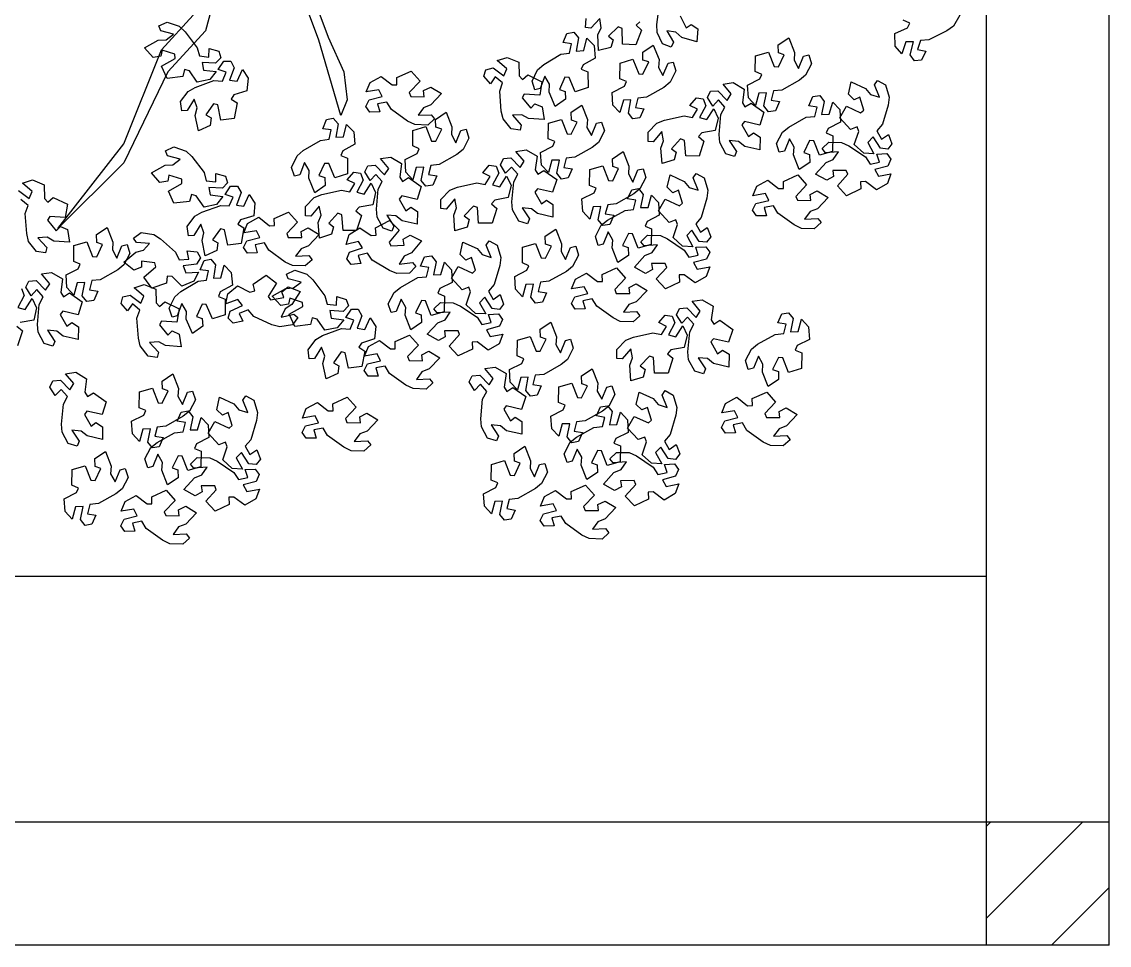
# Model space of a CAD drawing. Header units: centimetres. Extents: x -3096 to 17897, y -3131 to 15798.
# Drawn here: x -2180.8 to -1915.7, y 3634.6 to 3859.8 of the extents above; entities that cross this region are included whole.
import ezdxf

# ---------------------------------------------------------------- set-up
doc = ezdxf.new("R2010")
doc.units = ezdxf.units.CM
doc.layers.add('alberi', color=74, linetype='Continuous')

msp = doc.modelspace()

# ---------------------------------------------------------------- hatches: boundary and pattern name
at = {"transparency": 33554508}
h = msp.add_hatch(dxfattribs=at)
h.set_pattern_fill('ANSI31', color=256, scale=5)
h.set_pattern_definition([(45, (-5100.13, -478.695), (-11.22532, 11.22532), [])])
h.paths.add_polyline_path([(-2295.71, 4039.61), (-2325.71, 4039.61), (-2325.71, 4009.61), (-2295.71, 4009.61)])
h.paths.add_polyline_path([(-2295.71, 3664.61), (-2325.71, 3664.61), (-2325.71, 3634.61), (-2295.71, 3634.61)])
h.paths.add_polyline_path([(-1915.71, 3664.61), (-1945.71, 3664.61), (-1945.71, 3634.61), (-1915.71, 3634.61)])

# ---------------------------------------------------------------- linework, layer by layer
for p, q in [((-1945.71, 4039.61), (-1945.71, 3664.61)), ((-1915.71, 3634.61), (-1915.71, 4039.61)), ((-2295.71, 3724.61), (-1945.71, 3724.61)), ((-1915.71, 3664.61), (-1945.71, 3664.61)), ((-1945.71, 3664.61), (-1945.71, 3634.61))]:
    msp.add_line(p, q)
for points in [[(-1945.71, 3664.61), (-1945.71, 3664.61), (-2295.71, 3664.61), (-2295.71, 4039.61)], [(-1915.71, 3634.61), (-1915.71, 3634.61), (-2325.71, 3634.61), (-2325.71, 3634.61)]]:
    msp.add_lwpolyline(points)
at = {"layer": 'alberi', "color": 42}
for points in [[(-2130.6, 3877.5), (-2135.96, 3857.59), (-2145.16, 3847.64), (-2155.88, 3825.44), (-2171.97, 3809.37), (-2155.88, 3830.04), (-2146.69, 3853), (-2139.03, 3861.42), (-2135.96, 3870.61)], [(-2115.27, 3875.97), (-2108.38, 3862.19), (-2106.08, 3856.06), (-2102.25, 3847.64), (-2101.48, 3840.75), (-2103.02, 3836.93), (-2108.38, 3855.3), (-2110.68, 3861.42), (-2118.34, 3869.84), (-2120.64, 3875.2)]]:
    msp.add_lwpolyline(points, dxfattribs=at)
at = {"layer": 'alberi'}
for points in [[(-2020.32, 3861.28), (-2018.83, 3858.34), (-2017.6, 3859.17), (-2016.03, 3858.06), (-2016.22, 3854.95), (-2019.88, 3855.99), (-2021.32, 3857.26), (-2023.56, 3857.59), (-2021.94, 3854.81), (-2022.47, 3853.63), (-2024.59, 3854.4), (-2025.93, 3857.22), (-2025.99, 3859.18), (-2025.31, 3864.02)], [(-2030.16, 3859.83), (-2031, 3858.96), (-2029.74, 3857.76), (-2029.74, 3857.76), (-2031.1, 3854.19), (-2034.37, 3854.39), (-2034.47, 3858.2), (-2035.41, 3858.61), (-2037.77, 3856.32), (-2036.62, 3855.39), (-2037.21, 3853.56), (-2040.23, 3852.81), (-2040.33, 3856.62), (-2039.55, 3858.36), (-2039.9, 3860.61), (-2042.07, 3858.23), (-2043.35, 3858.38), (-2043.25, 3860.63)], [(-1952.15, 3861.43), (-1953.71, 3858.73), (-1955.29, 3857.58), (-1959.67, 3855.4), (-1961.75, 3855.28), (-1962.44, 3853.05), (-1960.43, 3852.62), (-1961.51, 3850.44), (-1963.19, 3850.26), (-1964.24, 3851.73), (-1964.24, 3851.73), (-1963.45, 3854.9), (-1965.3, 3854.94), (-1966.28, 3851.98), (-1967.9, 3853.9), (-1967.94, 3856.99), (-1964.89, 3858.35), (-1964.35, 3859.44), (-1965.91, 3860.2)], [(-2181.58, 3818.67), (-2178.94, 3816.73), (-2178.21, 3818.43), (-2180.57, 3820.46), (-2178.18, 3821.23), (-2175.31, 3820.09), (-2175.21, 3816.75), (-2174.41, 3815.84), (-2173.11, 3816.99), (-2173.11, 3816.99), (-2169.67, 3815.3), (-2170.17, 3812.06), (-2173.97, 3812.31), (-2174.47, 3811.42), (-2172.4, 3808.85), (-2171.37, 3809.92), (-2169.6, 3809.16), (-2169.14, 3806.08), (-2172.94, 3806.34), (-2174.6, 3807.27), (-2176.87, 3807.13), (-2174.7, 3804.74), (-2174.97, 3803.48), (-2177.2, 3803.8), (-2179.11, 3806.27), (-2179.57, 3808.17), (-2179.92, 3813.05), (-2179.24, 3815.02), (-2181.04, 3816.5)], [(-2180.84, 3794.74), (-2180.17, 3793.05), (-2180.17, 3793.05), (-2181.72, 3790.17), (-2179.93, 3789.68), (-2178.26, 3792.32), (-2177.16, 3790.05), (-2177.88, 3787.05), (-2181.17, 3786.48)], [(-2181.96, 3785.56), (-2180.64, 3784.43), (-2180.64, 3784.43), (-2181.83, 3780.79)]]:
    msp.add_lwpolyline(points, dxfattribs=at)
for points in [[(-2145.33, 3859.75), (-2142.38, 3858.73), (-2140.95, 3857.39), (-2137.99, 3853.5), (-2137.48, 3851.48), (-2135.16, 3851.22), (-2135.12, 3853.28), (-2132.77, 3852.62), (-2132.28, 3851.01), (-2133.53, 3849.7), (-2133.53, 3849.7), (-2136.79, 3849.88), (-2136.48, 3848.05), (-2133.39, 3847.65), (-2134.97, 3845.7), (-2138, 3845.08), (-2139.91, 3847.82), (-2141.08, 3848.15), (-2141.54, 3846.47), (-2141.54, 3846.47), (-2145.34, 3846.01), (-2146.69, 3848.99), (-2143.38, 3850.86), (-2143.45, 3851.88), (-2146.58, 3852.9), (-2146.86, 3851.44), (-2148.75, 3851.11), (-2150.83, 3853.43), (-2147.51, 3855.29), (-2145.6, 3855.43), (-2143.78, 3856.79), (-2146.9, 3857.59), (-2147.37, 3858.79)], [(-2056.41, 3845.32), (-2055.06, 3848.13), (-2053.57, 3849.4), (-2049.37, 3851.9), (-2047.3, 3852.18), (-2046.78, 3854.45), (-2048.82, 3854.73), (-2047.9, 3856.99), (-2046.24, 3857.29), (-2045.08, 3855.9), (-2045.08, 3855.9), (-2045.63, 3852.68), (-2043.78, 3852.78), (-2043.03, 3855.81), (-2041.27, 3854.01), (-2041, 3850.94), (-2043.94, 3849.35), (-2044.4, 3848.22), (-2042.79, 3847.58), (-2042.79, 3847.58), (-2042.76, 3843.75), (-2045.87, 3842.74), (-2047.36, 3846.25), (-2048.38, 3846.3), (-2049.74, 3843.3), (-2048.33, 3842.85), (-2048.21, 3840.93), (-2050.75, 3839.14), (-2052.23, 3842.65), (-2052.15, 3844.56), (-2053.29, 3846.52), (-2054.45, 3843.51), (-2055.69, 3843.18)], [(-1988.3, 3849.58), (-1989.72, 3846.8), (-1991.24, 3845.57), (-1995.5, 3843.17), (-1997.58, 3842.95), (-1998.15, 3840.69), (-1996.12, 3840.36), (-1997.1, 3838.13), (-1998.76, 3837.86), (-1999.89, 3839.28), (-1999.89, 3839.28), (-1999.26, 3842.49), (-2001.11, 3842.43), (-2001.93, 3839.42), (-2003.65, 3841.27), (-2003.85, 3844.34), (-2000.87, 3845.86), (-2000.38, 3846.97), (-2001.98, 3847.66), (-2001.98, 3847.66), (-2001.91, 3851.49), (-1998.77, 3852.42), (-1997.38, 3848.87), (-1996.35, 3848.8), (-1994.92, 3851.76), (-1996.32, 3852.24), (-1996.39, 3854.17), (-1993.8, 3855.9), (-1992.41, 3852.35), (-1992.55, 3850.45), (-1991.45, 3848.46), (-1990.22, 3851.44), (-1988.97, 3851.73)], [(-2021.33, 3847.83), (-2022.76, 3845.05), (-2024.28, 3843.82), (-2028.54, 3841.42), (-2030.62, 3841.2), (-2031.19, 3838.94), (-2029.16, 3838.61), (-2030.13, 3836.37), (-2031.8, 3836.11), (-2032.93, 3837.53), (-2032.93, 3837.53), (-2032.29, 3840.74), (-2034.14, 3840.68), (-2034.97, 3837.67), (-2036.69, 3839.51), (-2036.88, 3842.59), (-2033.9, 3844.11), (-2033.42, 3845.22), (-2035.01, 3845.91), (-2035.01, 3845.91), (-2034.95, 3849.74), (-2031.81, 3850.66), (-2030.41, 3847.12), (-2029.39, 3847.05), (-2027.95, 3850.01), (-2029.36, 3850.49), (-2029.42, 3852.41), (-2026.84, 3854.15), (-2025.45, 3850.6), (-2025.58, 3848.69), (-2024.49, 3846.71), (-2023.26, 3849.68), (-2022, 3849.98)], [(-2142.1, 3840.35), (-2140.24, 3842.85), (-2138.54, 3843.82), (-2133.94, 3845.49), (-2131.85, 3845.37), (-2130.92, 3847.51), (-2132.87, 3848.17), (-2131.54, 3850.21), (-2129.86, 3850.2), (-2128.98, 3848.61), (-2128.98, 3848.61), (-2130.13, 3845.55), (-2128.29, 3845.31), (-2126.98, 3848.14), (-2125.59, 3846.04), (-2125.9, 3842.97), (-2129.09, 3841.96), (-2129.75, 3840.94), (-2128.29, 3840.01), (-2128.29, 3840.01), (-2128.98, 3836.24), (-2132.23, 3835.84), (-2133.03, 3839.56), (-2134.02, 3839.8), (-2135.92, 3837.11), (-2134.62, 3836.41), (-2134.86, 3834.5), (-2137.7, 3833.21), (-2138.49, 3836.94), (-2138.05, 3838.8), (-2138.8, 3840.94), (-2140.5, 3838.2), (-2141.79, 3838.11)], [(-2061.53, 3833.67), (-2063.43, 3836.14), (-2063.9, 3838.05), (-2064.25, 3842.92), (-2063.57, 3844.9), (-2065.37, 3846.38), (-2066.53, 3844.68), (-2068.14, 3846.52), (-2067.67, 3848.13), (-2065.9, 3848.55), (-2065.9, 3848.55), (-2063.27, 3846.61), (-2062.54, 3848.31), (-2064.9, 3850.34), (-2062.5, 3851.11), (-2059.64, 3849.97), (-2059.54, 3846.63), (-2058.74, 3845.72), (-2057.43, 3846.87), (-2057.43, 3846.87), (-2054, 3845.18), (-2054.5, 3841.94), (-2058.3, 3842.19), (-2058.8, 3841.29), (-2056.73, 3838.73), (-2055.7, 3839.79), (-2053.93, 3839.04), (-2053.47, 3835.96), (-2057.26, 3836.21), (-2058.93, 3837.15), (-2061.2, 3837), (-2059.03, 3834.62), (-2059.3, 3833.36)], [(-2081.84, 3834.63), (-2084.96, 3834.74), (-2086.72, 3835.6), (-2090.69, 3838.45), (-2091.78, 3840.23), (-2094.07, 3839.8), (-2093.51, 3837.82), (-2095.94, 3837.76), (-2096.89, 3839.15), (-2096.08, 3840.77), (-2096.08, 3840.77), (-2092.9, 3841.56), (-2093.74, 3843.21), (-2096.81, 3842.69), (-2095.87, 3845.02), (-2093.16, 3846.5), (-2090.53, 3844.44), (-2089.32, 3844.47), (-2089.37, 3846.21), (-2089.37, 3846.21), (-2085.87, 3847.77), (-2083.7, 3845.32), (-2086.32, 3842.55), (-2085.96, 3841.6), (-2082.66, 3841.55), (-2082.82, 3843.03), (-2081.11, 3843.9), (-2078.45, 3842.29), (-2081.07, 3839.53), (-2082.85, 3838.84), (-2084.19, 3837.01), (-2080.97, 3837.16), (-2080.17, 3836.14)], [(-2009.18, 3827.6), (-2010.66, 3830.34), (-2010.82, 3832.3), (-2010.39, 3837.17), (-2009.4, 3839.01), (-2010.94, 3840.76), (-2012.36, 3839.27), (-2013.65, 3841.34), (-2012.93, 3842.86), (-2011.12, 3842.99), (-2011.12, 3842.99), (-2008.83, 3840.65), (-2007.83, 3842.21), (-2009.84, 3844.59), (-2007.35, 3844.97), (-2004.7, 3843.39), (-2005.14, 3840.07), (-2004.5, 3839.04), (-2003.03, 3839.97), (-2003.03, 3839.97), (-1999.91, 3837.75), (-2000.92, 3834.64), (-2004.63, 3835.49), (-2005.27, 3834.69), (-2003.63, 3831.82), (-2002.44, 3832.71), (-2000.82, 3831.68), (-2000.85, 3828.57), (-2004.56, 3829.43), (-2006.06, 3830.61), (-2008.32, 3830.84), (-2006.56, 3828.14), (-2007.03, 3826.94)], [(-1970.25, 3844.42), (-1969.35, 3841.44), (-1969.6, 3839.49), (-1971.01, 3834.81), (-1972.36, 3833.21), (-1971.21, 3831.19), (-1969.51, 3832.35), (-1968.67, 3830.07), (-1969.69, 3828.72), (-1971.49, 3828.97), (-1971.49, 3828.97), (-1973.25, 3831.72), (-1974.54, 3830.4), (-1973.06, 3827.65), (-1975.57, 3827.8), (-1977.85, 3829.88), (-1976.74, 3833.04), (-1977.16, 3834.18), (-1978.79, 3833.57), (-1978.79, 3833.57), (-1981.39, 3836.38), (-1979.77, 3839.22), (-1976.31, 3837.63), (-1975.52, 3838.29), (-1976.54, 3841.42), (-1977.88, 3840.79), (-1979.26, 3842.13), (-1978.6, 3845.17), (-1975.14, 3843.58), (-1973.91, 3842.11), (-1971.75, 3841.43), (-1972.92, 3844.43), (-1972.22, 3845.51)], [(-2028.13, 3832.88), (-2025.96, 3835.12), (-2024.14, 3835.85), (-2019.36, 3836.89), (-2017.31, 3836.49), (-2016.1, 3838.49), (-2017.94, 3839.4), (-2016.35, 3841.24), (-2014.69, 3841.01), (-2014.02, 3839.32), (-2014.02, 3839.32), (-2015.57, 3836.44), (-2013.79, 3835.95), (-2012.11, 3838.58), (-2011.01, 3836.32), (-2011.73, 3833.32), (-2015.02, 3832.75), (-2015.82, 3831.82), (-2014.49, 3830.7), (-2014.49, 3830.7), (-2015.68, 3827.06), (-2018.95, 3827.09), (-2019.25, 3830.89), (-2020.2, 3831.26), (-2022.45, 3828.85), (-2021.25, 3827.98), (-2021.75, 3826.12), (-2024.72, 3825.23), (-2025.01, 3829.02), (-2024.33, 3830.81), (-2024.79, 3833.03), (-2026.84, 3830.54), (-2028.12, 3830.63)], [(-1996.8, 3830.14), (-1995.36, 3832.91), (-1993.84, 3834.14), (-1989.57, 3836.52), (-1987.49, 3836.74), (-1986.91, 3839), (-1988.94, 3839.34), (-1987.96, 3841.56), (-1986.29, 3841.82), (-1985.17, 3840.4), (-1985.17, 3840.4), (-1985.81, 3837.19), (-1983.96, 3837.25), (-1983.12, 3840.25), (-1981.41, 3838.4), (-1981.23, 3835.32), (-1984.21, 3833.82), (-1984.7, 3832.71), (-1983.11, 3832.01), (-1983.11, 3832.01), (-1983.19, 3828.19), (-1986.33, 3827.27), (-1987.72, 3830.82), (-1988.74, 3830.89), (-1990.18, 3827.93), (-1988.78, 3827.45), (-1988.72, 3825.53), (-1991.31, 3823.8), (-1992.69, 3827.35), (-1992.55, 3829.26), (-1993.64, 3831.25), (-1994.88, 3828.28), (-1996.14, 3827.99)], [(-2038.77, 3833.19), (-2040.2, 3830.41), (-2041.72, 3829.18), (-2045.98, 3826.78), (-2048.06, 3826.56), (-2048.63, 3824.3), (-2046.6, 3823.97), (-2047.58, 3821.74), (-2049.24, 3821.47), (-2050.37, 3822.89), (-2050.37, 3822.89), (-2049.73, 3826.1), (-2051.58, 3826.04), (-2052.41, 3823.03), (-2054.13, 3824.87), (-2054.32, 3827.95), (-2051.35, 3829.47), (-2050.86, 3830.58), (-2052.45, 3831.27), (-2052.45, 3831.27), (-2052.39, 3835.1), (-2049.25, 3836.02), (-2047.85, 3832.48), (-2046.83, 3832.41), (-2045.39, 3835.37), (-2046.8, 3835.85), (-2046.87, 3837.77), (-2044.28, 3839.51), (-2042.89, 3835.96), (-2043.02, 3834.06), (-2041.93, 3832.07), (-2040.7, 3835.05), (-2039.44, 3835.34)], [(-2115.01, 3824.31), (-2113.65, 3827.12), (-2112.16, 3828.39), (-2107.96, 3830.89), (-2105.89, 3831.17), (-2105.37, 3833.44), (-2107.41, 3833.72), (-2106.49, 3835.98), (-2104.84, 3836.28), (-2103.67, 3834.89), (-2103.67, 3834.89), (-2104.23, 3831.67), (-2102.38, 3831.77), (-2101.63, 3834.8), (-2099.86, 3833), (-2099.59, 3829.93), (-2102.53, 3828.34), (-2102.99, 3827.21), (-2101.38, 3826.57), (-2101.38, 3826.57), (-2101.35, 3822.74), (-2104.47, 3821.73), (-2105.95, 3825.24), (-2106.97, 3825.29), (-2108.34, 3822.29), (-2106.92, 3821.84), (-2106.81, 3819.92), (-2109.35, 3818.13), (-2110.83, 3821.64), (-2110.74, 3823.55), (-2111.88, 3825.51), (-2113.04, 3822.5), (-2114.29, 3822.17)], [(-2071.81, 3831.44), (-2073.23, 3828.66), (-2074.76, 3827.43), (-2079.02, 3825.03), (-2081.09, 3824.8), (-2081.67, 3822.54), (-2079.64, 3822.21), (-2080.61, 3819.98), (-2082.27, 3819.72), (-2083.4, 3821.14), (-2083.4, 3821.14), (-2082.77, 3824.34), (-2084.62, 3824.29), (-2085.45, 3821.28), (-2087.16, 3823.12), (-2087.36, 3826.2), (-2084.38, 3827.71), (-2083.89, 3828.83), (-2085.49, 3829.52), (-2085.49, 3829.52), (-2085.42, 3833.34), (-2082.28, 3834.27), (-2080.89, 3830.73), (-2079.87, 3830.66), (-2078.43, 3833.62), (-2079.83, 3834.1), (-2079.9, 3836.02), (-2077.32, 3837.75), (-2075.93, 3834.21), (-2076.06, 3832.3), (-2074.96, 3830.31), (-2073.73, 3833.29), (-2072.48, 3833.59)], [(-1984.08, 3830.44), (-1980.96, 3830.4), (-1979.18, 3829.58), (-1975.14, 3826.84), (-1974.01, 3825.08), (-1971.73, 3825.57), (-1972.34, 3827.54), (-1969.91, 3827.66), (-1968.93, 3826.29), (-1969.7, 3824.64), (-1969.7, 3824.64), (-1972.85, 3823.78), (-1971.97, 3822.15), (-1968.91, 3822.75), (-1969.8, 3820.39), (-1972.47, 3818.85), (-1975.15, 3820.84), (-1976.36, 3820.78), (-1976.27, 3819.04), (-1976.27, 3819.04), (-1979.72, 3817.4), (-1981.95, 3819.79), (-1979.4, 3822.62), (-1979.8, 3823.57), (-1983.09, 3823.54), (-1982.89, 3822.06), (-1984.58, 3821.15), (-1987.28, 3822.69), (-1984.73, 3825.51), (-1982.97, 3826.24), (-1981.67, 3828.11), (-1984.89, 3827.89), (-1985.71, 3828.88)], [(-2143.68, 3829.29), (-2140.74, 3828.26), (-2139.3, 3826.92), (-2136.34, 3823.04), (-2135.83, 3821.01), (-2133.51, 3820.75), (-2133.47, 3822.81), (-2131.12, 3822.15), (-2130.63, 3820.54), (-2131.88, 3819.23), (-2131.88, 3819.23), (-2135.15, 3819.41), (-2134.83, 3817.59), (-2131.74, 3817.18), (-2133.33, 3815.23), (-2136.35, 3814.61), (-2138.26, 3817.35), (-2139.43, 3817.68), (-2139.89, 3816), (-2139.89, 3816), (-2143.69, 3815.54), (-2145.04, 3818.52), (-2141.73, 3820.39), (-2141.8, 3821.42), (-2144.93, 3822.43), (-2145.21, 3820.97), (-2147.11, 3820.64), (-2149.18, 3822.96), (-2145.86, 3824.83), (-2143.95, 3824.96), (-2142.14, 3826.32), (-2145.26, 3827.13), (-2145.72, 3828.33)], [(-2059.66, 3811.21), (-2061.14, 3813.95), (-2061.3, 3815.91), (-2060.86, 3820.78), (-2059.87, 3822.62), (-2061.41, 3824.37), (-2062.84, 3822.88), (-2064.12, 3824.95), (-2063.4, 3826.47), (-2061.59, 3826.6), (-2061.59, 3826.6), (-2059.31, 3824.26), (-2058.31, 3825.82), (-2060.32, 3828.2), (-2057.83, 3828.58), (-2055.18, 3827), (-2055.62, 3823.68), (-2054.97, 3822.65), (-2053.5, 3823.58), (-2053.5, 3823.58), (-2050.38, 3821.36), (-2051.39, 3818.24), (-2055.11, 3819.1), (-2055.74, 3818.29), (-2054.11, 3815.43), (-2052.92, 3816.32), (-2051.3, 3815.29), (-2051.33, 3812.18), (-2055.04, 3813.03), (-2056.54, 3814.22), (-2058.8, 3814.44), (-2057.04, 3811.75), (-2057.5, 3810.54)], [(-2028.68, 3821.84), (-2030.1, 3819.06), (-2031.62, 3817.83), (-2035.89, 3815.43), (-2037.96, 3815.21), (-2038.54, 3812.95), (-2036.5, 3812.62), (-2037.48, 3810.39), (-2039.14, 3810.12), (-2040.27, 3811.54), (-2040.27, 3811.54), (-2039.64, 3814.75), (-2041.49, 3814.69), (-2042.32, 3811.68), (-2044.03, 3813.53), (-2044.23, 3816.6), (-2041.25, 3818.12), (-2040.76, 3819.23), (-2042.36, 3819.92), (-2042.36, 3819.92), (-2042.29, 3823.75), (-2039.15, 3824.68), (-2037.76, 3821.13), (-2036.74, 3821.06), (-2035.3, 3824.03), (-2036.7, 3824.51), (-2036.77, 3826.43), (-2034.19, 3828.16), (-2032.79, 3824.62), (-2032.93, 3822.71), (-2031.83, 3820.72), (-2030.6, 3823.7), (-2029.35, 3823.99)], [(-2092.69, 3809.46), (-2094.18, 3812.2), (-2094.33, 3814.15), (-2093.9, 3819.02), (-2092.91, 3820.86), (-2094.45, 3822.61), (-2095.87, 3821.13), (-2097.16, 3823.19), (-2096.44, 3824.71), (-2094.63, 3824.84), (-2094.63, 3824.84), (-2092.34, 3822.51), (-2091.34, 3824.07), (-2093.36, 3826.45), (-2090.86, 3826.82), (-2088.22, 3825.24), (-2088.65, 3821.93), (-2088.01, 3820.9), (-2086.54, 3821.82), (-2086.54, 3821.82), (-2083.42, 3819.61), (-2084.43, 3816.49), (-2088.14, 3817.34), (-2088.78, 3816.54), (-2087.15, 3813.68), (-2085.96, 3814.57), (-2084.33, 3813.54), (-2084.37, 3810.43), (-2088.08, 3811.28), (-2089.57, 3812.47), (-2091.83, 3812.69), (-2090.07, 3809.99), (-2090.54, 3808.79)], [(-2111.64, 3814.74), (-2109.47, 3816.97), (-2107.65, 3817.71), (-2102.87, 3818.74), (-2100.82, 3818.35), (-2099.61, 3820.34), (-2101.45, 3821.25), (-2099.87, 3823.1), (-2098.2, 3822.87), (-2097.54, 3821.18), (-2097.54, 3821.18), (-2099.08, 3818.3), (-2097.3, 3817.81), (-2095.62, 3820.44), (-2094.52, 3818.17), (-2095.24, 3815.17), (-2098.53, 3814.6), (-2099.33, 3813.68), (-2098, 3812.55), (-2098, 3812.55), (-2099.19, 3808.91), (-2102.47, 3808.95), (-2102.76, 3812.75), (-2103.71, 3813.12), (-2105.96, 3810.71), (-2104.76, 3809.83), (-2105.26, 3807.98), (-2108.24, 3807.08), (-2108.53, 3810.88), (-2107.84, 3812.66), (-2108.3, 3814.88), (-2110.35, 3812.4), (-2111.64, 3812.49)], [(-2078.61, 3816.49), (-2076.43, 3818.73), (-2074.61, 3819.46), (-2069.84, 3820.5), (-2067.79, 3820.1), (-2066.57, 3822.09), (-2068.42, 3823.01), (-2066.83, 3824.85), (-2065.16, 3824.62), (-2064.5, 3822.93), (-2064.5, 3822.93), (-2066.05, 3820.05), (-2064.26, 3819.56), (-2062.59, 3822.19), (-2061.49, 3819.93), (-2062.21, 3816.93), (-2065.5, 3816.35), (-2066.29, 3815.43), (-2064.97, 3814.31), (-2064.97, 3814.31), (-2066.16, 3810.67), (-2069.43, 3810.7), (-2069.72, 3814.5), (-2070.68, 3814.87), (-2072.92, 3812.46), (-2071.72, 3811.59), (-2072.22, 3809.73), (-2075.2, 3808.83), (-2075.49, 3812.63), (-2074.8, 3814.41), (-2075.26, 3816.64), (-2077.32, 3814.15), (-2078.6, 3814.24)], [(-2014.41, 3821.73), (-2013.52, 3818.74), (-2013.76, 3816.8), (-2015.18, 3812.12), (-2016.52, 3810.52), (-2015.37, 3808.49), (-2013.68, 3809.66), (-2012.84, 3807.37), (-2013.85, 3806.03), (-2015.65, 3806.27), (-2015.65, 3806.27), (-2017.42, 3809.03), (-2018.71, 3807.7), (-2017.23, 3804.96), (-2019.74, 3805.1), (-2022.01, 3807.19), (-2020.91, 3810.34), (-2021.33, 3811.48), (-2022.96, 3810.87), (-2022.96, 3810.87), (-2025.56, 3813.68), (-2023.94, 3816.53), (-2020.48, 3814.93), (-2019.69, 3815.59), (-2020.7, 3818.72), (-2022.05, 3818.1), (-2023.43, 3819.44), (-2022.76, 3822.48), (-2019.31, 3820.88), (-2018.08, 3819.41), (-2015.91, 3818.74), (-2017.09, 3821.74), (-2016.39, 3822.82)], [(-1987.61, 3809.32), (-1990.72, 3809.43), (-1992.49, 3810.29), (-1996.46, 3813.14), (-1997.55, 3814.92), (-1999.83, 3814.49), (-1999.27, 3812.51), (-2001.71, 3812.45), (-2002.65, 3813.84), (-2001.85, 3815.47), (-2001.85, 3815.47), (-1998.67, 3816.25), (-1999.51, 3817.9), (-2002.58, 3817.38), (-2001.64, 3819.71), (-1998.93, 3821.19), (-1996.3, 3819.13), (-1995.08, 3819.16), (-1995.14, 3820.9), (-1995.14, 3820.9), (-1991.64, 3822.46), (-1989.47, 3820.01), (-1992.09, 3817.24), (-1991.72, 3816.29), (-1988.43, 3816.24), (-1988.59, 3817.72), (-1986.88, 3818.59), (-1984.21, 3816.98), (-1986.83, 3814.22), (-1988.62, 3813.54), (-1989.96, 3811.7), (-1986.74, 3811.85), (-1985.94, 3810.84)], [(-2140.45, 3809.88), (-2138.59, 3812.39), (-2136.89, 3813.36), (-2132.29, 3815.02), (-2130.21, 3814.91), (-2129.27, 3817.04), (-2131.22, 3817.7), (-2129.89, 3819.74), (-2128.21, 3819.73), (-2127.33, 3818.15), (-2127.33, 3818.15), (-2128.48, 3815.08), (-2126.64, 3814.84), (-2125.33, 3817.67), (-2123.94, 3815.57), (-2124.25, 3812.5), (-2127.44, 3811.5), (-2128.1, 3810.48), (-2126.64, 3809.54), (-2126.64, 3809.54), (-2127.33, 3805.77), (-2130.58, 3805.37), (-2131.38, 3809.09), (-2132.37, 3809.33), (-2134.27, 3806.64), (-2132.97, 3805.94), (-2133.22, 3804.03), (-2136.05, 3802.75), (-2136.84, 3806.47), (-2136.4, 3808.33), (-2137.15, 3810.47), (-2138.85, 3807.73), (-2140.14, 3807.65)], [(-2040.96, 3807.45), (-2039.53, 3810.22), (-2038, 3811.45), (-2033.74, 3813.83), (-2031.66, 3814.05), (-2031.08, 3816.3), (-2033.11, 3816.64), (-2032.12, 3818.87), (-2030.46, 3819.13), (-2029.33, 3817.7), (-2029.33, 3817.7), (-2029.98, 3814.5), (-2028.13, 3814.55), (-2027.29, 3817.56), (-2025.58, 3815.71), (-2025.4, 3812.63), (-2028.38, 3811.12), (-2028.87, 3810.01), (-2027.28, 3809.32), (-2027.28, 3809.32), (-2027.36, 3805.49), (-2030.5, 3804.57), (-2031.88, 3808.12), (-2032.91, 3808.2), (-2034.35, 3805.24), (-2032.95, 3804.75), (-2032.89, 3802.83), (-2035.48, 3801.11), (-2036.86, 3804.66), (-2036.72, 3806.56), (-2037.81, 3808.56), (-2039.05, 3805.58), (-2040.3, 3805.29)], [(-2111.7, 3800.26), (-2114.82, 3800.38), (-2116.58, 3801.23), (-2120.55, 3804.08), (-2121.64, 3805.87), (-2123.92, 3805.43), (-2123.37, 3803.45), (-2125.8, 3803.39), (-2126.74, 3804.78), (-2125.94, 3806.41), (-2125.94, 3806.41), (-2122.76, 3807.19), (-2123.6, 3808.84), (-2126.67, 3808.32), (-2125.73, 3810.66), (-2123.02, 3812.13), (-2120.39, 3810.08), (-2119.17, 3810.11), (-2119.23, 3811.84), (-2119.23, 3811.84), (-2115.73, 3813.4), (-2113.56, 3810.95), (-2116.18, 3808.19), (-2115.81, 3807.23), (-2112.52, 3807.18), (-2112.68, 3808.66), (-2110.97, 3809.53), (-2108.3, 3807.92), (-2110.93, 3805.16), (-2112.71, 3804.48), (-2114.05, 3802.64), (-2110.83, 3802.79), (-2110.03, 3801.78)], [(-2154.45, 3803.31), (-2155.87, 3800.53), (-2157.39, 3799.3), (-2161.65, 3796.9), (-2163.73, 3796.68), (-2164.3, 3794.42), (-2162.27, 3794.09), (-2163.25, 3791.86), (-2164.91, 3791.59), (-2166.04, 3793.01), (-2166.04, 3793.01), (-2165.41, 3796.22), (-2167.26, 3796.16), (-2168.08, 3793.15), (-2169.8, 3795), (-2170, 3798.07), (-2167.02, 3799.59), (-2166.53, 3800.7), (-2168.13, 3801.39), (-2168.13, 3801.39), (-2168.06, 3805.22), (-2164.92, 3806.15), (-2163.52, 3802.6), (-2162.5, 3802.53), (-2161.07, 3805.5), (-2162.47, 3805.98), (-2162.54, 3807.9), (-2159.95, 3809.63), (-2158.56, 3806.09), (-2158.7, 3804.18), (-2157.6, 3802.19), (-2156.37, 3805.17), (-2155.12, 3805.46)], [(-2086.25, 3798.49), (-2089.37, 3798.39), (-2091.18, 3799.13), (-2095.34, 3801.7), (-2096.54, 3803.41), (-2098.8, 3802.82), (-2098.11, 3800.88), (-2100.53, 3800.66), (-2101.57, 3801.99), (-2100.87, 3803.66), (-2100.87, 3803.66), (-2097.76, 3804.66), (-2098.7, 3806.25), (-2101.73, 3805.52), (-2100.95, 3807.91), (-2098.35, 3809.57), (-2095.58, 3807.7), (-2094.37, 3807.81), (-2094.54, 3809.54), (-2094.54, 3809.54), (-2091.16, 3811.33), (-2088.83, 3809.03), (-2091.26, 3806.1), (-2090.83, 3805.17), (-2087.54, 3805.34), (-2087.8, 3806.8), (-2086.15, 3807.79), (-2083.38, 3806.37), (-2085.81, 3803.43), (-2087.54, 3802.63), (-2088.76, 3800.71), (-2085.55, 3801.07), (-2084.69, 3800.12)], [(-2045.08, 3802.93), (-2046.51, 3800.15), (-2048.03, 3798.92), (-2052.29, 3796.52), (-2054.37, 3796.3), (-2054.94, 3794.04), (-2052.91, 3793.71), (-2053.89, 3791.47), (-2055.55, 3791.21), (-2056.68, 3792.63), (-2056.68, 3792.63), (-2056.04, 3795.84), (-2057.89, 3795.78), (-2058.72, 3792.77), (-2060.44, 3794.61), (-2060.63, 3797.69), (-2057.65, 3799.21), (-2057.17, 3800.32), (-2058.76, 3801.01), (-2058.76, 3801.01), (-2058.7, 3804.84), (-2055.56, 3805.76), (-2054.16, 3802.22), (-2053.14, 3802.15), (-2051.7, 3805.11), (-2053.11, 3805.59), (-2053.18, 3807.51), (-2050.59, 3809.25), (-2049.2, 3805.7), (-2049.33, 3803.79), (-2048.24, 3801.81), (-2047.01, 3804.78), (-2045.75, 3805.08)], [(-2151.69, 3808.4), (-2148.6, 3807.94), (-2146.94, 3806.9), (-2143.3, 3803.63), (-2142.42, 3801.74), (-2140.1, 3801.92), (-2140.44, 3803.95), (-2138.01, 3803.75), (-2137.22, 3802.26), (-2138.21, 3800.73), (-2138.21, 3800.73), (-2141.45, 3800.3), (-2140.79, 3798.57), (-2137.68, 3798.75), (-2138.87, 3796.53), (-2141.73, 3795.36), (-2144.12, 3797.69), (-2145.33, 3797.79), (-2145.47, 3796.06), (-2145.47, 3796.06), (-2149.11, 3794.89), (-2151, 3797.57), (-2148.1, 3800.03), (-2148.36, 3801.02), (-2151.63, 3801.42), (-2151.63, 3799.94), (-2153.43, 3799.26), (-2155.9, 3801.15), (-2152.99, 3803.61), (-2151.14, 3804.09), (-2149.61, 3805.77), (-2152.83, 3805.98), (-2153.51, 3807.07)], [(-2028.25, 3807.74), (-2025.13, 3807.7), (-2023.35, 3806.89), (-2019.3, 3804.14), (-2018.18, 3802.38), (-2015.9, 3802.88), (-2016.51, 3804.84), (-2014.07, 3804.96), (-2013.1, 3803.59), (-2013.86, 3801.95), (-2013.86, 3801.95), (-2017.02, 3801.09), (-2016.14, 3799.46), (-2013.08, 3800.05), (-2013.97, 3797.7), (-2016.63, 3796.15), (-2019.32, 3798.14), (-2020.53, 3798.08), (-2020.44, 3796.35), (-2020.44, 3796.35), (-2023.89, 3794.7), (-2026.12, 3797.1), (-2023.57, 3799.93), (-2023.96, 3800.87), (-2027.26, 3800.84), (-2027.06, 3799.37), (-2028.75, 3798.45), (-2031.45, 3799.99), (-2028.9, 3802.82), (-2027.13, 3803.55), (-2025.84, 3805.42), (-2029.05, 3805.19), (-2029.88, 3806.18)], [(-2064.89, 3805.34), (-2064, 3802.35), (-2064.24, 3800.4), (-2065.66, 3795.73), (-2067, 3794.13), (-2065.85, 3792.1), (-2064.16, 3793.27), (-2063.32, 3790.98), (-2064.33, 3789.64), (-2066.13, 3789.88), (-2066.13, 3789.88), (-2067.89, 3792.63), (-2069.19, 3791.31), (-2067.7, 3788.57), (-2070.22, 3788.71), (-2072.49, 3790.8), (-2071.39, 3793.95), (-2071.81, 3795.09), (-2073.43, 3794.48), (-2073.43, 3794.48), (-2076.04, 3797.29), (-2074.41, 3800.13), (-2070.95, 3798.54), (-2070.17, 3799.2), (-2071.18, 3802.33), (-2072.53, 3801.71), (-2073.91, 3803.05), (-2073.24, 3806.09), (-2069.78, 3804.49), (-2068.56, 3803.02), (-2066.39, 3802.35), (-2067.57, 3805.35), (-2066.86, 3806.43)], [(-2144.87, 3789.94), (-2143.51, 3792.75), (-2142.02, 3794.02), (-2137.82, 3796.52), (-2135.75, 3796.8), (-2135.23, 3799.07), (-2137.27, 3799.35), (-2136.35, 3801.61), (-2134.7, 3801.92), (-2133.53, 3800.52), (-2133.53, 3800.52), (-2134.08, 3797.3), (-2132.24, 3797.41), (-2131.48, 3800.43), (-2129.72, 3798.63), (-2129.45, 3795.56), (-2132.39, 3793.97), (-2132.85, 3792.85), (-2131.24, 3792.2), (-2131.24, 3792.2), (-2131.21, 3788.37), (-2134.32, 3787.36), (-2135.81, 3790.87), (-2136.83, 3790.92), (-2138.19, 3787.92), (-2136.78, 3787.48), (-2136.66, 3785.56), (-2139.2, 3783.76), (-2140.68, 3787.27), (-2140.6, 3789.18), (-2141.74, 3791.14), (-2142.9, 3788.13), (-2144.14, 3787.81)], [(-2091.44, 3791.05), (-2090.01, 3793.83), (-2088.48, 3795.05), (-2084.21, 3797.44), (-2082.13, 3797.65), (-2081.55, 3799.91), (-2083.58, 3800.25), (-2082.6, 3802.48), (-2080.94, 3802.74), (-2079.81, 3801.31), (-2079.81, 3801.31), (-2080.46, 3798.11), (-2078.61, 3798.16), (-2077.77, 3801.16), (-2076.06, 3799.31), (-2075.87, 3796.24), (-2078.86, 3794.73), (-2079.35, 3793.62), (-2077.76, 3792.93), (-2077.76, 3792.93), (-2077.83, 3789.1), (-2080.98, 3788.18), (-2082.36, 3791.73), (-2083.38, 3791.81), (-2084.83, 3788.85), (-2083.43, 3788.36), (-2083.37, 3786.44), (-2085.96, 3784.72), (-2087.34, 3788.26), (-2087.2, 3790.17), (-2088.28, 3792.16), (-2089.52, 3789.19), (-2090.78, 3788.9)], [(-2175.33, 3781.33), (-2176.81, 3784.08), (-2176.97, 3786.03), (-2176.54, 3790.9), (-2175.55, 3792.74), (-2177.09, 3794.49), (-2178.51, 3793), (-2179.8, 3795.07), (-2179.08, 3796.59), (-2177.27, 3796.72), (-2177.27, 3796.72), (-2174.98, 3794.38), (-2173.98, 3795.94), (-2175.99, 3798.32), (-2173.5, 3798.7), (-2170.85, 3797.12), (-2171.29, 3793.8), (-2170.65, 3792.77), (-2169.18, 3793.7), (-2169.18, 3793.7), (-2166.06, 3791.48), (-2167.07, 3788.37), (-2170.78, 3789.22), (-2171.41, 3788.42), (-2169.78, 3785.56), (-2168.59, 3786.44), (-2166.97, 3785.41), (-2167, 3782.3), (-2170.71, 3783.16), (-2172.21, 3784.35), (-2174.47, 3784.57), (-2172.71, 3781.87), (-2173.18, 3780.67)], [(-2114.24, 3799.26), (-2111.29, 3798.23), (-2109.86, 3796.9), (-2106.9, 3793.01), (-2106.38, 3790.98), (-2104.07, 3790.73), (-2104.02, 3792.78), (-2101.68, 3792.12), (-2101.18, 3790.52), (-2102.43, 3789.2), (-2102.43, 3789.2), (-2105.7, 3789.38), (-2105.38, 3787.56), (-2102.29, 3787.16), (-2103.88, 3785.2), (-2106.9, 3784.58), (-2108.81, 3787.32), (-2109.98, 3787.65), (-2110.44, 3785.98), (-2110.44, 3785.98), (-2114.24, 3785.51), (-2115.6, 3788.49), (-2112.28, 3790.37), (-2112.35, 3791.39), (-2115.48, 3792.4), (-2115.77, 3790.94), (-2117.66, 3790.61), (-2119.73, 3792.93), (-2116.42, 3794.8), (-2114.51, 3794.93), (-2112.69, 3796.29), (-2115.81, 3797.1), (-2116.27, 3798.3)], [(-2031.78, 3786.62), (-2034.89, 3786.74), (-2036.65, 3787.6), (-2040.63, 3790.44), (-2041.71, 3792.23), (-2044, 3791.79), (-2043.44, 3789.81), (-2045.88, 3789.75), (-2046.82, 3791.14), (-2046.01, 3792.77), (-2046.01, 3792.77), (-2042.84, 3793.55), (-2043.67, 3795.2), (-2046.75, 3794.68), (-2045.81, 3797.02), (-2043.1, 3798.5), (-2040.47, 3796.44), (-2039.25, 3796.47), (-2039.3, 3798.2), (-2039.3, 3798.2), (-2035.81, 3799.77), (-2033.64, 3797.31), (-2036.26, 3794.55), (-2035.89, 3793.59), (-2032.6, 3793.55), (-2032.75, 3795.02), (-2031.04, 3795.9), (-2028.38, 3794.29), (-2031, 3791.53), (-2032.79, 3790.84), (-2034.12, 3789.01), (-2030.91, 3789.15), (-2030.11, 3788.14)], [(-2114.82, 3785.89), (-2117.9, 3785.42), (-2119.8, 3785.93), (-2124.23, 3787.98), (-2125.63, 3789.53), (-2127.8, 3788.67), (-2126.88, 3786.83), (-2129.26, 3786.32), (-2130.45, 3787.51), (-2129.96, 3789.25), (-2129.96, 3789.25), (-2126.99, 3790.62), (-2128.12, 3792.09), (-2131.04, 3790.99), (-2130.55, 3793.47), (-2128.17, 3795.43), (-2125.2, 3793.9), (-2124.01, 3794.16), (-2124.39, 3795.85), (-2124.39, 3795.85), (-2121.25, 3798.04), (-2118.66, 3796.04), (-2120.71, 3792.83), (-2120.17, 3791.97), (-2116.93, 3792.54), (-2117.36, 3793.96), (-2115.84, 3795.14), (-2112.93, 3794.06), (-2114.98, 3790.85), (-2116.61, 3789.84), (-2117.58, 3787.79), (-2114.44, 3788.54), (-2113.47, 3787.69)], [(-2149.98, 3778.3), (-2151.89, 3780.77), (-2152.35, 3782.67), (-2152.7, 3787.55), (-2152.02, 3789.52), (-2153.82, 3791), (-2154.99, 3789.31), (-2156.59, 3791.14), (-2156.12, 3792.76), (-2154.35, 3793.17), (-2154.35, 3793.17), (-2151.72, 3791.23), (-2150.99, 3792.93), (-2153.35, 3794.96), (-2150.95, 3795.73), (-2148.09, 3794.59), (-2147.99, 3791.25), (-2147.19, 3790.34), (-2145.89, 3791.49), (-2145.89, 3791.49), (-2142.45, 3789.8), (-2142.95, 3786.56), (-2146.75, 3786.81), (-2147.25, 3785.92), (-2145.18, 3783.35), (-2144.15, 3784.42), (-2142.38, 3783.66), (-2141.92, 3780.58), (-2145.72, 3780.84), (-2147.38, 3781.77), (-2149.65, 3781.63), (-2147.48, 3779.24), (-2147.75, 3777.98)], [(-2078.73, 3791.35), (-2075.61, 3791.31), (-2073.82, 3790.5), (-2069.78, 3787.75), (-2068.65, 3785.99), (-2066.37, 3786.48), (-2066.98, 3788.45), (-2064.55, 3788.57), (-2063.57, 3787.2), (-2064.34, 3785.56), (-2064.34, 3785.56), (-2067.49, 3784.69), (-2066.62, 3783.06), (-2063.56, 3783.66), (-2064.44, 3781.3), (-2067.11, 3779.76), (-2069.79, 3781.75), (-2071.01, 3781.69), (-2070.91, 3779.96), (-2070.91, 3779.96), (-2074.37, 3778.31), (-2076.6, 3780.71), (-2074.05, 3783.54), (-2074.44, 3784.48), (-2077.73, 3784.45), (-2077.54, 3782.98), (-2079.23, 3782.06), (-2081.93, 3783.6), (-2079.38, 3786.43), (-2077.61, 3787.16), (-2076.32, 3789.02), (-2079.53, 3788.8), (-2080.35, 3789.79)], [(-2016.75, 3774.64), (-2018.24, 3777.39), (-2018.39, 3779.34), (-2017.96, 3784.21), (-2016.97, 3786.05), (-2018.51, 3787.8), (-2019.93, 3786.31), (-2021.22, 3788.38), (-2020.5, 3789.9), (-2018.69, 3790.03), (-2018.69, 3790.03), (-2016.4, 3787.69), (-2015.4, 3789.25), (-2017.41, 3791.64), (-2014.92, 3792.01), (-2012.27, 3790.43), (-2012.71, 3787.12), (-2012.07, 3786.08), (-2010.6, 3787.01), (-2010.6, 3787.01), (-2007.48, 3784.79), (-2008.49, 3781.68), (-2012.2, 3782.53), (-2012.84, 3781.73), (-2011.21, 3778.87), (-2010.02, 3779.75), (-2008.39, 3778.72), (-2008.43, 3775.61), (-2012.14, 3776.47), (-2013.63, 3777.66), (-2015.89, 3777.88), (-2014.13, 3775.18), (-2014.6, 3773.98)], [(-2111, 3779.85), (-2109.14, 3782.36), (-2107.44, 3783.33), (-2102.85, 3784.99), (-2100.76, 3784.88), (-2099.82, 3787.01), (-2101.77, 3787.67), (-2100.45, 3789.71), (-2098.76, 3789.7), (-2097.88, 3788.12), (-2097.88, 3788.12), (-2099.03, 3785.06), (-2097.19, 3784.81), (-2095.89, 3787.64), (-2094.49, 3785.54), (-2094.81, 3782.48), (-2097.99, 3781.47), (-2098.65, 3780.45), (-2097.19, 3779.51), (-2097.19, 3779.51), (-2097.88, 3775.74), (-2101.13, 3775.34), (-2101.93, 3779.07), (-2102.93, 3779.3), (-2104.83, 3776.61), (-2103.52, 3775.91), (-2103.77, 3774), (-2106.6, 3772.72), (-2107.4, 3776.44), (-2106.95, 3778.3), (-2107.71, 3780.44), (-2109.41, 3777.71), (-2110.69, 3777.62)], [(-2035.7, 3779.93), (-2033.53, 3782.16), (-2031.71, 3782.89), (-2026.93, 3783.93), (-2024.88, 3783.54), (-2023.67, 3785.53), (-2025.51, 3786.44), (-2023.93, 3788.29), (-2022.26, 3788.05), (-2021.59, 3786.36), (-2021.59, 3786.36), (-2023.14, 3783.48), (-2021.36, 3783), (-2019.68, 3785.63), (-2018.58, 3783.36), (-2019.3, 3780.36), (-2022.59, 3779.79), (-2023.39, 3778.87), (-2022.06, 3777.74), (-2022.06, 3777.74), (-2023.25, 3774.1), (-2026.53, 3774.14), (-2026.82, 3777.94), (-2027.77, 3778.3), (-2030.02, 3775.89), (-2028.82, 3775.02), (-2029.32, 3773.16), (-2032.3, 3772.27), (-2032.59, 3776.06), (-2031.9, 3777.85), (-2032.36, 3780.07), (-2034.41, 3777.59), (-2035.7, 3777.67)], [(-2004.37, 3777.19), (-2002.94, 3779.96), (-2001.41, 3781.18), (-1997.14, 3783.57), (-1995.06, 3783.78), (-1994.48, 3786.04), (-1996.51, 3786.38), (-1995.53, 3788.61), (-1993.86, 3788.87), (-1992.74, 3787.44), (-1992.74, 3787.44), (-1993.38, 3784.24), (-1991.53, 3784.29), (-1990.7, 3787.29), (-1988.98, 3785.45), (-1988.8, 3782.37), (-1991.78, 3780.86), (-1992.28, 3779.75), (-1990.68, 3779.06), (-1990.68, 3779.06), (-1990.76, 3775.23), (-1993.9, 3774.31), (-1995.29, 3777.86), (-1996.31, 3777.94), (-1997.76, 3774.98), (-1996.35, 3774.49), (-1996.29, 3772.57), (-1998.88, 3770.85), (-2000.26, 3774.4), (-2000.12, 3776.3), (-2001.21, 3778.29), (-2002.45, 3775.32), (-2003.71, 3775.03)], [(-2046.35, 3780.23), (-2047.77, 3777.46), (-2049.29, 3776.22), (-2053.55, 3773.83), (-2055.63, 3773.6), (-2056.2, 3771.34), (-2054.17, 3771.01), (-2055.15, 3768.78), (-2056.81, 3768.51), (-2057.94, 3769.93), (-2057.94, 3769.93), (-2057.31, 3773.14), (-2059.16, 3773.08), (-2059.98, 3770.07), (-2061.7, 3771.92), (-2061.9, 3775), (-2058.92, 3776.51), (-2058.43, 3777.62), (-2060.03, 3778.31), (-2060.03, 3778.31), (-2059.96, 3782.14), (-2056.82, 3783.07), (-2055.42, 3779.52), (-2054.4, 3779.45), (-2052.97, 3782.42), (-2054.37, 3782.9), (-2054.44, 3784.82), (-2051.85, 3786.55), (-2050.46, 3783.01), (-2050.59, 3781.1), (-2049.5, 3779.11), (-2048.27, 3782.09), (-2047.01, 3782.38)], [(-2082.25, 3770.23), (-2085.37, 3770.35), (-2087.13, 3771.2), (-2091.11, 3774.05), (-2092.19, 3775.84), (-2094.48, 3775.4), (-2093.92, 3773.42), (-2096.35, 3773.36), (-2097.3, 3774.75), (-2096.49, 3776.38), (-2096.49, 3776.38), (-2093.31, 3777.16), (-2094.15, 3778.81), (-2097.23, 3778.29), (-2096.28, 3780.63), (-2093.58, 3782.11), (-2090.94, 3780.05), (-2089.73, 3780.08), (-2089.78, 3781.81), (-2089.78, 3781.81), (-2086.28, 3783.38), (-2084.11, 3780.92), (-2086.73, 3778.16), (-2086.37, 3777.2), (-2083.07, 3777.15), (-2083.23, 3778.63), (-2081.52, 3779.5), (-2078.86, 3777.9), (-2081.48, 3775.14), (-2083.26, 3774.45), (-2084.6, 3772.61), (-2081.38, 3772.76), (-2080.58, 3771.75)], [(-2067.23, 3758.25), (-2068.71, 3761), (-2068.87, 3762.95), (-2068.44, 3767.82), (-2067.45, 3769.66), (-2068.99, 3771.41), (-2070.41, 3769.92), (-2071.7, 3771.99), (-2070.97, 3773.51), (-2069.16, 3773.64), (-2069.16, 3773.64), (-2066.88, 3771.3), (-2065.88, 3772.86), (-2067.89, 3775.24), (-2065.4, 3775.62), (-2062.75, 3774.04), (-2063.19, 3770.73), (-2062.54, 3769.69), (-2061.08, 3770.62), (-2061.08, 3770.62), (-2057.95, 3768.4), (-2058.96, 3765.29), (-2062.68, 3766.14), (-2063.31, 3765.34), (-2061.68, 3762.48), (-2060.49, 3763.36), (-2058.87, 3762.33), (-2058.9, 3759.22), (-2062.61, 3760.08), (-2064.11, 3761.27), (-2066.37, 3761.49), (-2064.61, 3758.79), (-2065.07, 3757.59)], [(-2036.25, 3768.88), (-2037.67, 3766.11), (-2039.2, 3764.87), (-2043.46, 3762.48), (-2045.53, 3762.25), (-2046.11, 3759.99), (-2044.08, 3759.66), (-2045.05, 3757.43), (-2046.71, 3757.16), (-2047.84, 3758.58), (-2047.84, 3758.58), (-2047.21, 3761.79), (-2049.06, 3761.73), (-2049.89, 3758.73), (-2051.61, 3760.57), (-2051.8, 3763.65), (-2048.82, 3765.16), (-2048.33, 3766.28), (-2049.93, 3766.96), (-2049.93, 3766.96), (-2049.87, 3770.79), (-2046.72, 3771.72), (-2045.33, 3768.18), (-2044.31, 3768.1), (-2042.87, 3771.07), (-2044.27, 3771.55), (-2044.34, 3773.47), (-2041.76, 3775.2), (-2040.37, 3771.66), (-2040.5, 3769.75), (-2039.4, 3767.76), (-2038.17, 3770.74), (-2036.92, 3771.04)], [(-2169.44, 3756.99), (-2170.93, 3759.74), (-2171.09, 3761.69), (-2170.65, 3766.56), (-2169.66, 3768.4), (-2171.2, 3770.15), (-2172.62, 3768.66), (-2173.91, 3770.73), (-2173.19, 3772.25), (-2171.38, 3772.38), (-2171.38, 3772.38), (-2169.09, 3770.04), (-2168.1, 3771.6), (-2170.11, 3773.98), (-2167.62, 3774.36), (-2164.97, 3772.78), (-2165.4, 3769.46), (-2164.76, 3768.43), (-2163.29, 3769.36), (-2163.29, 3769.36), (-2160.17, 3767.14), (-2161.18, 3764.03), (-2164.89, 3764.88), (-2165.53, 3764.08), (-2163.9, 3761.22), (-2162.71, 3762.1), (-2161.08, 3761.07), (-2161.12, 3757.96), (-2164.83, 3758.82), (-2166.33, 3760.01), (-2168.58, 3760.23), (-2166.82, 3757.53), (-2167.29, 3756.33)], [(-2138.47, 3767.62), (-2139.89, 3764.85), (-2141.41, 3763.61), (-2145.67, 3761.22), (-2147.75, 3760.99), (-2148.32, 3758.73), (-2146.29, 3758.4), (-2147.27, 3756.17), (-2148.93, 3755.9), (-2150.06, 3757.32), (-2150.06, 3757.32), (-2149.43, 3760.53), (-2151.28, 3760.47), (-2152.1, 3757.47), (-2153.82, 3759.31), (-2154.02, 3762.39), (-2151.04, 3763.9), (-2150.55, 3765.02), (-2152.15, 3765.7), (-2152.15, 3765.7), (-2152.08, 3769.53), (-2148.94, 3770.46), (-2147.54, 3766.92), (-2146.52, 3766.84), (-2145.09, 3769.81), (-2146.49, 3770.29), (-2146.56, 3772.21), (-2143.97, 3773.94), (-2142.58, 3770.4), (-2142.71, 3768.49), (-2141.62, 3766.5), (-2140.39, 3769.48), (-2139.14, 3769.77)], [(-2021.99, 3768.77), (-2021.09, 3765.78), (-2021.34, 3763.84), (-2022.75, 3759.16), (-2024.1, 3757.56), (-2022.95, 3755.53), (-2021.25, 3756.7), (-2020.41, 3754.41), (-2021.43, 3753.07), (-2023.22, 3753.31), (-2023.22, 3753.31), (-2024.99, 3756.07), (-2026.28, 3754.74), (-2024.8, 3752), (-2027.31, 3752.14), (-2029.58, 3754.23), (-2028.48, 3757.39), (-2028.9, 3758.53), (-2030.53, 3757.92), (-2030.53, 3757.92), (-2033.13, 3760.73), (-2031.51, 3763.57), (-2028.05, 3761.98), (-2027.26, 3762.63), (-2028.28, 3765.77), (-2029.62, 3765.14), (-2031, 3766.48), (-2030.33, 3769.52), (-2026.88, 3767.93), (-2025.65, 3766.46), (-2023.49, 3765.78), (-2024.66, 3768.78), (-2023.96, 3769.86)], [(-1995.18, 3756.36), (-1998.3, 3756.48), (-2000.06, 3757.33), (-2004.03, 3760.18), (-2005.12, 3761.97), (-2007.41, 3761.53), (-2006.85, 3759.55), (-2009.28, 3759.49), (-2010.23, 3760.88), (-2009.42, 3762.51), (-2009.42, 3762.51), (-2006.24, 3763.29), (-2007.08, 3764.94), (-2010.15, 3764.42), (-2009.21, 3766.76), (-2006.5, 3768.24), (-2003.87, 3766.18), (-2002.66, 3766.21), (-2002.71, 3767.94), (-2002.71, 3767.94), (-1999.21, 3769.51), (-1997.04, 3767.05), (-1999.66, 3764.29), (-1999.29, 3763.33), (-1996, 3763.28), (-1996.16, 3764.76), (-1994.45, 3765.63), (-1991.78, 3764.03), (-1994.41, 3761.27), (-1996.19, 3760.58), (-1997.53, 3758.75), (-1994.31, 3758.89), (-1993.51, 3757.88)], [(-2124.2, 3767.51), (-2123.31, 3764.52), (-2123.55, 3762.58), (-2124.97, 3757.9), (-2126.31, 3756.3), (-2125.16, 3754.27), (-2123.47, 3755.44), (-2122.63, 3753.15), (-2123.64, 3751.81), (-2125.44, 3752.05), (-2125.44, 3752.05), (-2127.2, 3754.81), (-2128.5, 3753.48), (-2127.01, 3750.74), (-2129.53, 3750.88), (-2131.8, 3752.97), (-2130.7, 3756.12), (-2131.12, 3757.27), (-2132.75, 3756.66), (-2132.75, 3756.66), (-2135.35, 3759.46), (-2133.72, 3762.31), (-2130.26, 3760.72), (-2129.48, 3761.37), (-2130.49, 3764.51), (-2131.84, 3763.88), (-2133.22, 3765.22), (-2132.55, 3768.26), (-2129.09, 3766.67), (-2127.87, 3765.2), (-2125.7, 3764.52), (-2126.88, 3767.52), (-2126.17, 3768.6)], [(-2097.4, 3755.1), (-2100.51, 3755.22), (-2102.27, 3756.07), (-2106.25, 3758.92), (-2107.33, 3760.71), (-2109.62, 3760.27), (-2109.06, 3758.29), (-2111.5, 3758.23), (-2112.44, 3759.62), (-2111.63, 3761.25), (-2111.63, 3761.25), (-2108.46, 3762.03), (-2109.29, 3763.68), (-2112.37, 3763.16), (-2111.43, 3765.5), (-2108.72, 3766.97), (-2106.09, 3764.92), (-2104.87, 3764.95), (-2104.92, 3766.68), (-2104.92, 3766.68), (-2101.43, 3768.24), (-2099.26, 3765.79), (-2101.88, 3763.03), (-2101.51, 3762.07), (-2098.22, 3762.02), (-2098.37, 3763.5), (-2096.66, 3764.37), (-2094, 3762.77), (-2096.62, 3760), (-2098.41, 3759.32), (-2099.75, 3757.48), (-2096.53, 3757.63), (-2095.73, 3756.62)], [(-2150.75, 3753.23), (-2149.32, 3756), (-2147.79, 3757.23), (-2143.52, 3759.61), (-2141.44, 3759.83), (-2140.86, 3762.08), (-2142.89, 3762.42), (-2141.91, 3764.65), (-2140.25, 3764.91), (-2139.12, 3763.49), (-2139.12, 3763.49), (-2139.77, 3760.28), (-2137.92, 3760.33), (-2137.08, 3763.34), (-2135.37, 3761.49), (-2135.18, 3758.41), (-2138.17, 3756.91), (-2138.66, 3755.79), (-2137.07, 3755.1), (-2137.07, 3755.1), (-2137.14, 3751.27), (-2140.29, 3750.36), (-2141.67, 3753.9), (-2142.69, 3753.98), (-2144.14, 3751.02), (-2142.74, 3750.53), (-2142.68, 3748.61), (-2145.27, 3746.89), (-2146.65, 3750.44), (-2146.51, 3752.35), (-2147.59, 3754.34), (-2148.83, 3751.36), (-2150.09, 3751.07)], [(-2048.54, 3754.49), (-2047.1, 3757.26), (-2045.58, 3758.49), (-2041.31, 3760.87), (-2039.23, 3761.09), (-2038.65, 3763.35), (-2040.68, 3763.68), (-2039.69, 3765.91), (-2038.03, 3766.17), (-2036.91, 3764.75), (-2036.91, 3764.75), (-2037.55, 3761.54), (-2035.7, 3761.6), (-2034.86, 3764.6), (-2033.15, 3762.75), (-2032.97, 3759.67), (-2035.95, 3758.17), (-2036.44, 3757.05), (-2034.85, 3756.36), (-2034.85, 3756.36), (-2034.93, 3752.53), (-2038.07, 3751.62), (-2039.46, 3755.16), (-2040.48, 3755.24), (-2041.92, 3752.28), (-2040.52, 3751.8), (-2040.46, 3749.87), (-2043.05, 3748.15), (-2044.43, 3751.7), (-2044.29, 3753.61), (-2045.38, 3755.6), (-2046.62, 3752.63), (-2047.87, 3752.33)], [(-2052.65, 3749.97), (-2054.08, 3747.19), (-2055.6, 3745.96), (-2059.86, 3743.56), (-2061.94, 3743.34), (-2062.51, 3741.08), (-2060.48, 3740.75), (-2061.46, 3738.52), (-2063.12, 3738.25), (-2064.25, 3739.67), (-2064.25, 3739.67), (-2063.62, 3742.88), (-2065.47, 3742.82), (-2066.29, 3739.81), (-2068.01, 3741.66), (-2068.21, 3744.73), (-2065.23, 3746.25), (-2064.74, 3747.36), (-2066.33, 3748.05), (-2066.33, 3748.05), (-2066.27, 3751.88), (-2063.13, 3752.81), (-2061.73, 3749.26), (-2060.71, 3749.19), (-2059.28, 3752.16), (-2060.68, 3752.64), (-2060.75, 3754.56), (-2058.16, 3756.29), (-2056.77, 3752.75), (-2056.9, 3750.84), (-2055.81, 3748.85), (-2054.58, 3751.83), (-2053.32, 3752.12)], [(-2154.87, 3748.71), (-2156.29, 3745.93), (-2157.82, 3744.7), (-2162.08, 3742.3), (-2164.16, 3742.08), (-2164.73, 3739.82), (-2162.7, 3739.49), (-2163.67, 3737.26), (-2165.33, 3736.99), (-2166.46, 3738.41), (-2166.46, 3738.41), (-2165.83, 3741.62), (-2167.68, 3741.56), (-2168.51, 3738.55), (-2170.23, 3740.4), (-2170.42, 3743.47), (-2167.44, 3744.99), (-2166.95, 3746.1), (-2168.55, 3746.79), (-2168.55, 3746.79), (-2168.49, 3750.62), (-2165.35, 3751.55), (-2163.95, 3748), (-2162.93, 3747.93), (-2161.49, 3750.89), (-2162.89, 3751.37), (-2162.96, 3753.3), (-2160.38, 3755.03), (-2158.99, 3751.48), (-2159.12, 3749.58), (-2158.02, 3747.59), (-2156.79, 3750.57), (-2155.54, 3750.86)], [(-2138.04, 3753.52), (-2134.92, 3753.48), (-2133.13, 3752.67), (-2129.09, 3749.92), (-2127.96, 3748.16), (-2125.69, 3748.66), (-2126.29, 3750.62), (-2123.86, 3750.74), (-2122.88, 3749.37), (-2123.65, 3747.73), (-2123.65, 3747.73), (-2126.81, 3746.87), (-2125.93, 3745.24), (-2122.87, 3745.84), (-2123.75, 3743.48), (-2126.42, 3741.93), (-2129.1, 3743.92), (-2130.32, 3743.86), (-2130.22, 3742.13), (-2130.22, 3742.13), (-2133.68, 3740.48), (-2135.91, 3742.88), (-2133.36, 3745.71), (-2133.75, 3746.66), (-2137.04, 3746.62), (-2136.85, 3745.15), (-2138.54, 3744.23), (-2141.24, 3745.78), (-2138.69, 3748.6), (-2136.92, 3749.33), (-2135.63, 3751.2), (-2138.84, 3750.97), (-2139.66, 3751.96)], [(-2035.82, 3754.78), (-2032.7, 3754.75), (-2030.92, 3753.93), (-2026.87, 3751.18), (-2025.75, 3749.42), (-2023.47, 3749.92), (-2024.08, 3751.88), (-2021.65, 3752), (-2020.67, 3750.64), (-2021.43, 3748.99), (-2021.43, 3748.99), (-2024.59, 3748.13), (-2023.71, 3746.5), (-2020.65, 3747.1), (-2021.54, 3744.74), (-2024.21, 3743.19), (-2026.89, 3745.19), (-2028.1, 3745.13), (-2028.01, 3743.39), (-2028.01, 3743.39), (-2031.46, 3741.74), (-2033.69, 3744.14), (-2031.14, 3746.97), (-2031.53, 3747.92), (-2034.83, 3747.88), (-2034.63, 3746.41), (-2036.32, 3745.5), (-2039.02, 3747.04), (-2036.47, 3749.86), (-2034.7, 3750.59), (-2033.41, 3752.46), (-2036.63, 3752.23), (-2037.45, 3753.23)], [(-2141.56, 3732.41), (-2144.68, 3732.52), (-2146.44, 3733.38), (-2150.42, 3736.22), (-2151.5, 3738.01), (-2153.79, 3737.57), (-2153.23, 3735.59), (-2155.66, 3735.53), (-2156.61, 3736.93), (-2155.8, 3738.55), (-2155.8, 3738.55), (-2152.62, 3739.34), (-2153.46, 3740.99), (-2156.54, 3740.46), (-2155.59, 3742.8), (-2152.89, 3744.28), (-2150.25, 3742.22), (-2149.04, 3742.25), (-2149.09, 3743.99), (-2149.09, 3743.99), (-2145.59, 3745.55), (-2143.42, 3743.1), (-2146.04, 3740.33), (-2145.68, 3739.38), (-2142.38, 3739.33), (-2142.54, 3740.8), (-2140.83, 3741.68), (-2138.17, 3740.07), (-2140.79, 3737.31), (-2142.57, 3736.62), (-2143.91, 3734.79), (-2140.69, 3734.93), (-2139.9, 3733.92)], [(-2039.35, 3733.67), (-2042.46, 3733.78), (-2044.23, 3734.64), (-2048.2, 3737.49), (-2049.28, 3739.27), (-2051.57, 3738.83), (-2051.01, 3736.86), (-2053.45, 3736.79), (-2054.39, 3738.19), (-2053.58, 3739.81), (-2053.58, 3739.81), (-2050.41, 3740.6), (-2051.25, 3742.25), (-2054.32, 3741.72), (-2053.38, 3744.06), (-2050.67, 3745.54), (-2048.04, 3743.48), (-2046.82, 3743.51), (-2046.87, 3745.25), (-2046.87, 3745.25), (-2043.38, 3746.81), (-2041.21, 3744.36), (-2043.83, 3741.59), (-2043.46, 3740.64), (-2040.17, 3740.59), (-2040.33, 3742.06), (-2038.61, 3742.94), (-2035.95, 3741.33), (-2038.57, 3738.57), (-2040.36, 3737.88), (-2041.7, 3736.05), (-2038.48, 3736.2), (-2037.68, 3735.18)]]:
    msp.add_lwpolyline(points, close=True, dxfattribs=at)

doc.saveas('drawing.dxf')
